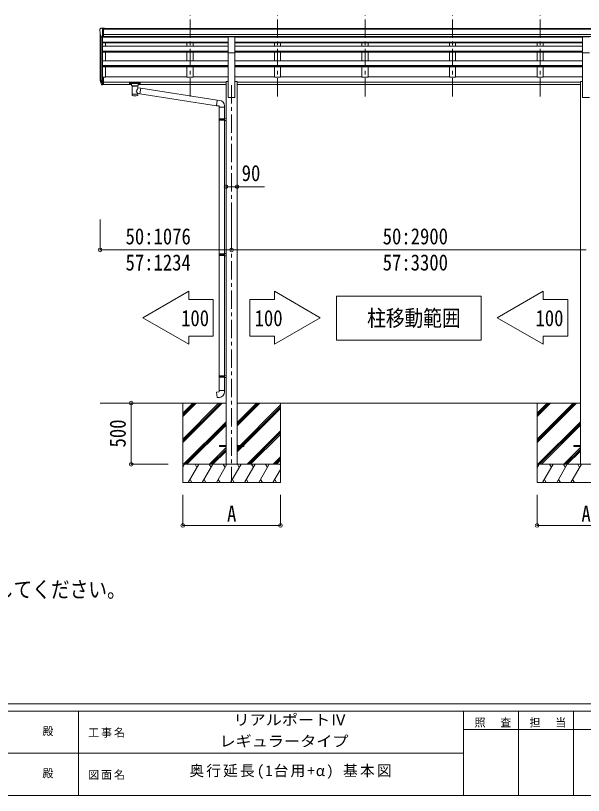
# Model space of a CAD drawing. Units: millimetres at full size, sheet at 1:30; some dimension numbers follow another scale. Extents: x -8385 to 8479, y -5853 to 5787.
# Drawn here: x -917 to 3729, y -5853 to 523 of the extents above; entities that cross this region are included whole.
import ezdxf
from ezdxf.enums import TextEntityAlignment as Align

# ---------------------------------------------------------------- set-up
doc = ezdxf.new("R2010")
doc.units = ezdxf.units.MM
doc.header["$LTSCALE"] = 30
doc.header["$PDMODE"] = 32
doc.header["$PDSIZE"] = 30
doc.linetypes.add('CHAIN1', pattern=[8, 5, -1, 1, -1])
for name, color, linetype, lineweight in [('0-0_0', 7, 'Continuous', 9), ('0-1_本体', 4, 'Continuous', 9), ('0-2_部品', 7, 'Continuous', 9), ('0-3_ELV2', 4, 'Continuous', 9), ('0-6_OTH_LINE', 7, 'Continuous', 9), ('0-8_PARTS2', 5, 'CHAIN1', 9), ('0-A_寸法', 6, 'Continuous', 9), ('F-0_240', 7, 'Continuous', 9)]:
    doc.layers.add(name, color=color, linetype=linetype, lineweight=lineweight)
doc.styles.add('ＭＳ ゴシック', font='')
doc.styles.get('ＭＳ ゴシック').set_extended_font_data('MS Gothic')

msp = doc.modelspace()

# ---------------------------------------------------------------- linework, layer by layer
at = {"layer": '0-0_0'}
for p, q in [((-225.87, -2645.47), (804.93, -2645.47)), ((450.13, -2939.65), (744.31, -2645.47)), ((450.13, -2953.79), (758.45, -2645.47)), ((450.13, -2967.93), (772.6, -2645.47)), ((450.13, -2755.8), (560.46, -2645.47)), ((450.13, -2741.66), (546.32, -2645.47)), ((450.13, -2727.52), (532.18, -2645.47)), ((895.33, -2645.47), (3704.93, -2645.47)), ((895.33, -2831.1), (1080.96, -2645.47)), ((895.33, -2816.96), (1066.82, -2645.47)), ((895.33, -2802.82), (1052.68, -2645.47)), ((895.33, -3014.95), (1250.13, -2660.15)), ((895.33, -3029.09), (1250.13, -2674.29)), ((1250.13, -2645.47), (1250.13, -3295.47)), ((3350.13, -2939.65), (3644.31, -2645.47)), ((3350.13, -2953.79), (3658.45, -2645.47)), ((3350.13, -2967.93), (3672.6, -2645.47)), ((3350.13, -2755.8), (3460.46, -2645.47)), ((3350.13, -2741.66), (3446.32, -2645.47)), ((3350.13, -2727.52), (3432.18, -2645.47)), ((897.59, -3040.97), (1250.13, -2688.44)), ((456.44, -3145.47), (804.93, -2796.98)), ((3356.44, -3145.47), (3704.93, -2796.98)), ((470.58, -3145.47), (804.93, -2811.13)), ((484.73, -3145.47), (804.93, -2825.27)), ((3370.58, -3145.47), (3704.93, -2811.13)), ((3384.73, -3145.47), (3704.93, -2825.27)), ((976.94, -3145.47), (1250.13, -2872.28)), ((991.08, -3145.47), (1250.13, -2886.43)), ((1005.23, -3145.47), (1250.13, -2900.57)), ((668.57, -3145.47), (804.93, -3009.11)), ((682.72, -3145.47), (804.93, -3023.26)), ((696.86, -3145.47), (804.93, -3037.4)), ((3568.57, -3145.47), (3704.93, -3009.11)), ((3582.72, -3145.47), (3704.93, -3023.26)), ((3596.86, -3145.47), (3704.93, -3037.4)), ((1189.07, -3145.47), (1250.13, -3084.41)), ((1203.22, -3145.47), (1250.13, -3098.56)), ((1217.36, -3145.47), (1250.13, -3112.7)), ((1250.13, -3145.47), (450.13, -3145.47)), ((450.13, -3172.98), (466.01, -3145.47)), ((494.88, -3295.47), (581.48, -3145.47)), ((566.48, -3171.45), (551.48, -3145.47)), ((610.35, -3295.47), (696.95, -3145.47)), ((681.95, -3171.45), (666.95, -3145.47)), ((725.82, -3295.47), (812.42, -3145.47)), ((797.42, -3171.45), (782.42, -3145.47)), ((841.29, -3295.47), (927.89, -3145.47)), ((912.89, -3171.45), (897.89, -3145.47)), ((956.76, -3295.47), (1043.36, -3145.47)), ((1028.36, -3171.45), (1013.36, -3145.47)), ((1072.23, -3295.47), (1158.83, -3145.47)), ((1128.83, -3145.47), (1143.83, -3171.45)), ((1187.7, -3295.47), (1250.13, -3187.33)), ((1244.3, -3145.47), (1250.13, -3155.57)), ((4150.13, -3145.47), (3350.13, -3145.47)), ((3350.13, -3172.98), (3366.01, -3145.47)), ((3394.88, -3295.47), (3481.48, -3145.47)), ((3466.48, -3171.45), (3451.48, -3145.47)), ((3510.35, -3295.47), (3596.95, -3145.47)), ((3581.95, -3171.45), (3566.95, -3145.47)), ((3625.82, -3295.47), (3712.42, -3145.47)), ((3697.42, -3171.45), (3682.42, -3145.47)), ((509.88, -3269.49), (524.87, -3295.47)), ((625.35, -3269.49), (640.35, -3295.47)), ((740.82, -3269.49), (755.82, -3295.47)), ((856.29, -3269.49), (871.29, -3295.47)), ((971.76, -3269.49), (986.76, -3295.47)), ((1087.23, -3269.49), (1102.23, -3295.47)), ((1202.7, -3269.49), (1217.7, -3295.47)), ((3409.88, -3269.49), (3424.87, -3295.47)), ((3525.35, -3269.49), (3540.35, -3295.47)), ((3640.82, -3269.49), (3655.82, -3295.47))]:
    msp.add_line(p, q, dxfattribs=at)
for points in [[(450.13, -2645.47), (450.13, -3295.47), (1250.13, -3295.47)], [(3350.13, -2645.47), (3350.13, -3295.47), (4150.13, -3295.47)]]:
    msp.add_lwpolyline(points, dxfattribs=at)
at = {"layer": '0-1_本体'}
for p, q in [((-199.37, 418.65), (4799.63, 418.65)), ((-199.37, 413.3), (4799.63, 413.3)), ((-225.87, 17.65), (-225.87, 381.9)), ((-221.59, 363.1), (-221.59, -6.61)), ((-211.87, 347.74), (-211.87, -24.61)), ((-205.87, 347.27), (-205.87, 19.82)), ((-205.87, 347.26), (822.63, 347.26)), ((-199.37, 369.77), (4799.63, 369.77)), ((-199.37, 352.1), (4799.63, 352.1)), ((822.63, 349.73), (-199.37, 349.73)), ((485.13, 349.73), (485.13, 347.26)), ((535.13, 349.73), (535.13, 347.26)), ((877.63, 349.73), (3722.63, 349.73)), ((877.63, 347.26), (3722.63, 347.26)), ((1201.13, 349.73), (1201.13, 347.26)), ((1251.13, 349.73), (1251.13, 347.26)), ((1917.13, 349.73), (1917.13, 347.26)), ((1967.13, 349.73), (1967.13, 347.26)), ((2633.13, 349.73), (2633.13, 347.26)), ((2683.13, 349.73), (2683.13, 347.26)), ((3349.13, 349.73), (3349.13, 347.26)), ((3399.13, 349.73), (3399.13, 347.26)), ((-205.87, 305.07), (822.63, 305.07)), ((-205.87, 303.67), (822.63, 303.67)), ((-205.87, 299.98), (822.63, 299.98)), ((-205.87, 272.74), (822.63, 272.74)), ((-180.87, 272.74), (-180.87, 299.98)), ((485.13, 299.98), (485.13, 272.74)), ((535.13, 299.98), (535.13, 272.74)), ((877.63, 305.07), (3722.63, 305.07)), ((877.63, 303.67), (3722.63, 303.67)), ((877.63, 299.98), (3722.63, 299.98)), ((877.63, 272.74), (3722.63, 272.74)), ((1201.13, 299.98), (1201.13, 272.74)), ((1251.13, 299.98), (1251.13, 272.74)), ((1917.13, 299.98), (1917.13, 272.74)), ((1967.13, 299.98), (1967.13, 272.74)), ((2633.13, 299.98), (2633.13, 272.74)), ((2683.13, 299.98), (2683.13, 272.74)), ((3349.13, 299.98), (3349.13, 272.74)), ((3399.13, 299.98), (3399.13, 272.74)), ((-205.87, 232.01), (822.63, 232.01)), ((-205.87, 230.52), (822.63, 230.52)), ((-205.87, 223.71), (822.63, 223.71)), ((-180.87, 154.22), (-180.87, 223.71)), ((485.13, 223.71), (485.13, 154.22)), ((535.13, 223.71), (535.13, 154.22)), ((822.63, -145.47), (822.63, 218.47)), ((877.63, 232.01), (3722.63, 232.01)), ((877.63, 230.52), (3722.63, 230.52)), ((877.63, 223.71), (3722.63, 223.71)), ((877.63, -145.47), (877.63, 218.47)), ((1201.13, 223.71), (1201.13, 154.22)), ((1251.13, 223.71), (1251.13, 154.22)), ((1917.13, 223.71), (1917.13, 154.22)), ((1967.13, 223.71), (1967.13, 154.22)), ((2633.13, 223.71), (2633.13, 154.22)), ((2683.13, 223.71), (2683.13, 154.22)), ((3349.13, 223.71), (3349.13, 154.22)), ((3399.13, 223.71), (3399.13, 154.22)), ((3722.63, -145.47), (3722.63, 218.47)), ((-205.87, 154.22), (822.63, 154.22)), ((877.63, 154.22), (3722.63, 154.22)), ((-205.87, 114.91), (822.63, 114.91)), ((-205.87, 113.43), (822.63, 113.43)), ((-205.87, 103.95), (822.63, 103.95)), ((-180.87, 19), (-180.87, 103.95)), ((485.13, 103.95), (485.13, 19)), ((877.63, 114.91), (3722.63, 114.91)), ((877.63, 113.43), (3722.63, 113.43)), ((877.63, 103.95), (3722.63, 103.95)), ((1201.13, 103.95), (1201.13, 19)), ((1917.13, 103.95), (1917.13, 19)), ((2633.13, 103.95), (2633.13, 19)), ((3349.13, 103.95), (3349.13, 19)), ((-199.37, 19), (-180.87, 19)), ((-180.87, 23.8), (485.13, 23.8)), ((535.13, 23.8), (822.63, 23.8)), ((877.63, 23.8), (1201.13, 23.8)), ((1251.13, 23.8), (1917.13, 23.8)), ((1967.13, 23.8), (2633.13, 23.8)), ((2683.13, 23.8), (3349.13, 23.8)), ((3399.13, 23.8), (3722.63, 23.8)), ((-199.37, -20.51), (805.13, -20.51)), ((-199.37, -21.89), (805.13, -21.89)), ((-199.37, -39.07), (32.13, -39.07)), ((86.13, -39.07), (805.13, -39.07)), ((805.13, -15.47), (822.63, -15.47)), ((805.13, -15.47), (805.13, -3145.47)), ((877.63, -15.47), (895.13, -15.47)), ((895.13, -15.47), (895.13, -3145.47)), ((895.13, -20.51), (3705.13, -20.51)), ((895.13, -21.89), (3705.13, -21.89)), ((895.13, -39.07), (3705.13, -39.07)), ((3705.13, -15.47), (3722.63, -15.47)), ((3705.13, -15.47), (3705.13, -3145.47)), ((822.63, -145.47), (877.63, -145.47)), ((3722.63, -145.47), (3777.63, -145.47))]:
    msp.add_line(p, q, dxfattribs=at)
at = {"layer": '0-1_本体', "color": 6}
for p, q in [((29.16, -2645.47), (332.02, -2645.47)), ((29.16, -2645.47), (29.16, -3145.47)), ((29.16, -3145.47), (332.02, -3145.47))]:
    msp.add_line(p, q, dxfattribs=at)
at = {"layer": '0-1_本体'}
for points in [[(535.13, 103.95), (535.13, 19), (485.13, 19)], [(1251.13, 103.95), (1251.13, 19), (1201.13, 19)], [(1967.13, 103.95), (1967.13, 19), (1917.13, 19)], [(2683.13, 103.95), (2683.13, 19), (2633.13, 19)], [(3399.13, 103.95), (3399.13, 19), (3349.13, 19)]]:
    msp.add_lwpolyline(points, dxfattribs=at)
at = {"layer": '0-1_本体', "color": 6}
for p in [(29.16, -2645.47), (29.16, -3145.47)]:
    msp.add_point(p, dxfattribs=at)
at = {"layer": '0-2_部品'}
for p, q in [((-227.87, 410.88), (-227.87, 410.25)), ((-220.96, 419.68), (-225.03, 413.88)), ((-217.87, 420.25), (-220.2, 420.11)), ((-217.87, 420.25), (-199.37, 420.25)), ((-205.87, 347.27), (-205.87, 420.25)), ((-199.37, 420.25), (-189.37, 420.16)), ((-199.37, 348.27), (-199.37, 420.25)), ((-189.37, 418.65), (-189.37, 420.16)), ((-213.49, 349.08), (-222.77, 365.15)), ((-205.87, 347.27), (-211.08, 347.59)), ((-199.37, 348.27), (-205.87, 348.27)), ((822.63, 350.38), (877.63, 350.38)), ((822.63, 218.31), (822.63, 350.38)), ((877.63, 218.31), (877.63, 350.38)), ((3722.63, 350.38), (3777.63, 350.38)), ((3722.63, 218.31), (3722.63, 350.38)), ((822.63, 218.31), (877.63, 218.31)), ((3722.63, 218.31), (3777.63, 218.31)), ((-205.87, 19.82), (-205.87, -42.06)), ((-199.37, 19.82), (-205.87, 19.82)), ((-199.37, 19.82), (-199.37, -41.24)), ((-223.48, -6.22), (-213.31, -25.39)), ((-212.3, -24.14), (-222.06, -5.72)), ((-220.89, -23.07), (-213.31, -40.56)), ((-205.87, -24.89), (-211, -24.89)), ((-205.87, -26.89), (-210.71, -26.89)), ((-205.87, -42.06), (-210.71, -42.06)), ((-199.37, -18.49), (-205.87, -18.49)), ((-199.37, -23.89), (-205.87, -23.89)), ((-199.37, -41.24), (-205.87, -41.24)), ((15.63, -26.95), (15.63, -37.71)), ((15.63, -27.14), (15.63, -28.68)), ((17.63, -26.29), (100.63, -26.29)), ((17.63, -28.47), (100.63, -28.47)), ((17.63, -38.38), (32.13, -38.38)), ((32.13, -45.18), (32.13, -34.91)), ((36.23, -49.68), (36.21, -129.98)), ((82.03, -67.26), (82.03, -49.67)), ((86.13, -45.18), (86.13, -34.91)), ((86.13, -38.38), (100.63, -38.38)), ((102.63, -26.95), (102.63, -37.71)), ((107.25, -71.16), (82.03, -67.25)), ((82.05, -129.98), (82.03, -113.35)), ((82.03, -113.6), (100.23, -116.42)), ((107.25, -71.16), (100.23, -116.42)), ((727.21, -213.79), (100.23, -116.42)), ((107.25, -71.16), (731.22, -167.96)), ((752.05, -169.78), (731.22, -167.96)), ((747.13, -225.53), (793.13, -225.53)), ((749.13, -225.53), (749.13, -319.53)), ((791.13, -225.53), (791.13, -316.97)), ((793.13, -225.53), (793.13, -214.61)), ((789.13, -317.03), (805.13, -316.56)), ((789.13, -319.03), (789.13, -317.03)), ((805.13, -316.56), (805.13, -334.5)), ((747.13, -321.53), (748.13, -319.53)), ((747.13, -321.53), (791.13, -321.53)), ((747.13, -321.53), (747.13, -329.53)), ((747.13, -329.53), (791.13, -329.53)), ((747.13, -329.53), (748.13, -331.53)), ((748.13, -319.53), (791.13, -319.53)), ((748.13, -331.53), (791.13, -331.53)), ((749.13, -331.53), (749.13, -1425.72)), ((786.65, -321.53), (786.22, -319.53)), ((789.13, -319.03), (791.13, -319.03)), ((789.13, -334.03), (789.13, -332.03)), ((789.13, -334.03), (805.13, -334.5)), ((791.13, -334.09), (791.13, -1423.16)), ((747.13, -1427.72), (748.13, -1425.72)), ((747.13, -1427.72), (791.13, -1427.72)), ((747.13, -1427.72), (747.13, -1435.72)), ((747.13, -1435.72), (791.13, -1435.72)), ((747.13, -1435.72), (748.13, -1437.72)), ((748.13, -1425.72), (791.13, -1425.72)), ((748.13, -1437.72), (791.13, -1437.72)), ((749.13, -1437.72), (749.13, -2420.88)), ((786.65, -1427.72), (786.22, -1425.72)), ((789.13, -1423.22), (805.13, -1422.75)), ((789.13, -1425.22), (789.13, -1423.22)), ((789.13, -1425.22), (791.13, -1425.22)), ((789.13, -1440.22), (789.13, -1438.22)), ((789.13, -1440.22), (805.13, -1440.69)), ((791.13, -1440.28), (791.13, -2418.32)), ((805.13, -1422.75), (805.13, -1440.69)), ((747.13, -2422.88), (748.13, -2420.88)), ((748.13, -2420.88), (791.13, -2420.88)), ((786.65, -2422.88), (786.22, -2420.88)), ((789.13, -2418.38), (805.13, -2417.91)), ((789.13, -2420.38), (789.13, -2418.38)), ((789.13, -2420.38), (791.13, -2420.38)), ((805.13, -2417.91), (805.13, -2435.85)), ((747.13, -2422.88), (791.13, -2422.88)), ((747.13, -2422.88), (747.13, -2430.88)), ((747.13, -2430.88), (791.13, -2430.88)), ((747.13, -2430.88), (748.13, -2432.88)), ((748.13, -2432.88), (791.13, -2432.88)), ((749.13, -2432.88), (749.13, -2542.88)), ((789.13, -2435.38), (789.13, -2433.38)), ((789.13, -2435.38), (805.13, -2435.85)), ((791.13, -2435.44), (791.13, -2542.88)), ((747.13, -2542.88), (793.13, -2542.88)), ((747.13, -2552.88), (747.13, -2542.88)), ((793.13, -2542.88), (793.13, -2553.79))]:
    msp.add_line(p, q, dxfattribs=at)
for points in [[(15.63, -26.95), (15.67, -26.76), (15.75, -26.62), (15.85, -26.53), (15.95, -26.47), (16.07, -26.42), (16.37, -26.36), (16.86, -26.31), (17.4, -26.29), (17.63, -26.29)], [(15.63, -37.71), (15.67, -37.91), (15.75, -38.04), (15.85, -38.14), (15.95, -38.2), (16.07, -38.24), (16.37, -38.31), (16.86, -38.35), (17.4, -38.37), (17.63, -38.38)], [(32.17, -45.13), (32.15, -45.48), (32.39, -46.44), (32.91, -47.32), (33.72, -48.16), (34.83, -48.96), (36.23, -49.68)], [(82.03, -49.67), (82.26, -49.58), (83.62, -48.84), (84.73, -48), (85.49, -47.13), (85.95, -46.23), (86.12, -45.34)], [(100.63, -26.29), (100.98, -26.29), (101.51, -26.32), (101.96, -26.37), (102.27, -26.45), (102.44, -26.54), (102.56, -26.68), (102.62, -26.86), (102.63, -26.95)], [(100.63, -38.38), (100.98, -38.37), (101.51, -38.35), (101.96, -38.3), (102.27, -38.22), (102.44, -38.12), (102.56, -37.98), (102.62, -37.8), (102.63, -37.71)], [(731.22, -167.96), (727.21, -213.79), (747.13, -215.53), (747.13, -225.53)], [(786.65, -321.53), (786.65, -329.53), (786.22, -331.53)], [(789.13, -332.03), (791.13, -332.03), (791.13, -319.03)], [(786.65, -1427.72), (786.65, -1435.72), (786.22, -1437.72)], [(789.13, -1438.22), (791.13, -1438.22), (791.13, -1425.22)], [(789.13, -2433.38), (791.13, -2433.38), (791.13, -2420.38)], [(786.65, -2422.88), (786.65, -2430.88), (786.22, -2432.88)], [(752.05, -2598.62), (731.22, -2600.45), (727.21, -2554.62), (747.13, -2552.88)]]:
    msp.add_lwpolyline(points, dxfattribs=at)
for centre, radius, start, end in [((-224.87, 410.88), 3, 93, 180), ((-25.87, 410.25), 202, 180, 192.90261), ((-220.14, 419.11), 1, 93.5, 145), ((-210.89, 350.58), 3, 210, 266.5), ((-137.21, 15.95), 89.07, 174.49576, 194.41188), ((-137.92, 20.23), 88.05, 177.22392, 197.21071), ((-92.65, 13.01), 133.22, 183.27987, 195.71302), ((-210.71, -23.89), 3, 210, 270), ((-210.71, -39.06), 3, 210, 270), ((-211, -23.39), 1.5, 210, 270), ((748.13, -214.61), 45, 0, 85), ((748.13, -2553.79), 45, 275, 0)]:
    msp.add_arc(centre, radius, start, end, dxfattribs=at)
for centre, major_axis, ratio, start_param, end_param in [((17.63, -28.68), (2, 0), 0.109601, 1.5707963, 3.1415927), ((59.13, -34.91), (27, 0), 0.122176, 6.2831853, 9.424778), ((59.14, -50.14), (-22.91, 0.42), 0.072511, 0.0008029, 1.5715993), ((59.14, -51.76), (-22.91, 0.42), 0.072511, 0.0008029, 1.5715993), ((59.12, -50.14), (22.92, 0.42), 0.07247, 4.71158, 6.2823764), ((59.12, -51.76), (22.92, 0.42), 0.07247, 4.71158, 6.2823764), ((70.13, -45.18), (16, 0), 0.361356, 6.2636979, 6.2831853), ((100.63, -28.68), (2, 0), 0.109601, 0, 1.5707963), ((59.13, -117.53), (22.91, 0), 0.122865, 3.1415927, 6.2831853), ((59.13, -93.8), (-22.81, -26.62), 0.234429, 1.6855472, 3.1268519), ((61.69, -91.15), (20.32, -22.25), 0.045535, 0.0389954, 1.3075346), ((59.13, -129.98), (22.92, 0), 0.101955, 3.1415499, 6.2833984)]:
    msp.add_ellipse(centre, major_axis=major_axis, ratio=ratio, start_param=start_param, end_param=end_param, dxfattribs=at)
at = {"layer": '0-3_ELV2'}
for p, q in [((750.13, -2990.97), (750.13, -2999.97)), ((750.13, -2990.97), (804.93, -2990.97)), ((895.33, -2990.97), (950.13, -2990.97)), ((950.13, -2990.97), (950.13, -2999.97)), ((3650.13, -2990.97), (3650.13, -2999.97)), ((3650.13, -2990.97), (3704.93, -2990.97)), ((750.13, -2999.97), (804.93, -2999.97)), ((895.33, -2999.97), (950.13, -2999.97)), ((3650.13, -2999.97), (3704.93, -2999.97))]:
    msp.add_line(p, q, dxfattribs=at)
at = {"layer": '0-6_OTH_LINE', "color": 6}
for p, q in [((-225.87, -1392.97), (-225.87, -1142.97)), ((850.13, -1392.97), (850.13, -1142.97)), ((850.13, -1392.97), (-225.87, -1392.97)), ((3750.13, -1392.97), (850.13, -1392.97)), ((450.13, -3645.47), (450.13, -3395.49)), ((1250.13, -3645.47), (1250.13, -3395.49)), ((3350.13, -3645.47), (3350.13, -3395.49)), ((450.13, -3645.47), (1250.13, -3645.47)), ((3350.13, -3645.47), (4150.13, -3645.47))]:
    msp.add_line(p, q, dxfattribs=at)
at = {"layer": '0-6_OTH_LINE'}
for p, q in [((499.99, -1729.98), (499.99, -1797.18)), ((1200.27, -1729.98), (1200.27, -1797.18)), ((1707.66, -2130.98), (1707.66, -1770.98)), ((1707.66, -1770.98), (2892.6, -1770.98)), ((2892.6, -1770.98), (2892.6, -2130.98)), ((3399.99, -1729.98), (3399.99, -1797.18)), ((499.99, -2096.78), (700.39, -2096.78)), ((499.99, -2096.78), (499.99, -2163.98)), ((1200.27, -2096.78), (999.87, -2096.78)), ((1200.27, -2096.78), (1200.27, -2163.98)), ((3399.99, -2096.78), (3600.39, -2096.78)), ((3399.99, -2096.78), (3399.99, -2163.98)), ((2892.6, -2130.98), (1707.66, -2130.98))]:
    msp.add_line(p, q, dxfattribs=at)
for points in [[(499.99, -2163.98), (124.14, -1946.98), (499.99, -1729.98)], [(1200.27, -2163.98), (1576.12, -1946.98), (1200.27, -1729.98)], [(3399.99, -2163.98), (3024.14, -1946.98), (3399.99, -1729.98)], [(499.99, -1797.18), (700.39, -1797.18), (700.39, -2096.78)], [(1200.27, -1797.18), (999.87, -1797.18), (999.87, -2096.78)], [(3399.99, -1797.18), (3600.39, -1797.18), (3600.39, -2096.78)]]:
    msp.add_lwpolyline(points, dxfattribs=at)
at = {"layer": '0-6_OTH_LINE', "color": 6}
for p in [(-225.87, -1392.97), (850.13, -1392.97), (450.13, -3645.47), (1250.13, -3645.47), (3350.13, -3645.47)]:
    msp.add_point(p, dxfattribs=at)
at = {"layer": '0-8_PARTS2'}
for p, q in [((510.13, -139.27), (510.13, 523.26)), ((1226.13, -139.27), (1226.13, 523.26)), ((1942.13, -139.27), (1942.13, 523.26)), ((2658.13, -139.27), (2658.13, 523.26)), ((3374.13, -139.27), (3374.13, 523.26)), ((850.13, -45.47), (850.13, -3295.47))]:
    msp.add_line(p, q, dxfattribs=at)
at = {"layer": '0-A_寸法'}
for q in [(804.93, -875.65), (1119.91, -875.65)]:
    msp.add_line((895.13, -875.65), q, dxfattribs=at)
for p in [(804.93, -875.65), (895.13, -875.65)]:
    msp.add_point(p, dxfattribs=at)
at = {"layer": 'F-0_240', "color": 5}
for p, q in [((-8385.45, -5102.66), (8054.55, -5102.66)), ((-8385.45, -5162.66), (5387.79, -5162.66)), ((-402.21, -5162.66), (-402.21, -5852.66)), ((2747.79, -5162.66), (2747.79, -5852.66)), ((3197.79, -5162.66), (3197.79, -5852.66)), ((3647.79, -5162.66), (3647.79, -5852.66)), ((2747.79, -5312.66), (4547.79, -5312.66)), ((-3402.21, -5507.66), (2747.79, -5507.66)), ((-8385.45, -5852.66), (8054.55, -5852.66))]:
    msp.add_line(p, q, dxfattribs=at)

# ---------------------------------------------------------------- texts
at = {"layer": '0-1_本体', "color": 7, "style": 'ＭＳ ゴシック', "width": 0.85}
msp.add_text('500', height=132, rotation=90, dxfattribs=at).set_placement((23.16, -3007.97), align=Align.BOTTOM_LEFT)
at = {"layer": '0-1_本体', "color": 7, "style": 'ＭＳ ゴシック'}
for s, height, width, p in [('・ロング柱:2500（超ロング柱:2800)の場合、H2,H3に300(600）足した寸法にしてください。', 132, 0.85, (-6362.96, -4274.62)), ('レギュラータイプ', 87.98, 1.1, (750.92, -5479.99))]:
    msp.add_text(s, height=height, dxfattribs=dict(at, width=width)).set_placement(p, align=Align.BOTTOM_LEFT)
at = {"layer": '0-6_OTH_LINE', "style": 'ＭＳ ゴシック', "width": 0.85}
for s, p in [('50:1076', (-17.76, -1386.97)), ('50:2900', (2086.41, -1386.97)), ('57:1234', (-17.76, -1600.52)), ('57:3300', (2086.41, -1600.52)), ('100', (436.67, -2055.74)), ('100', (1038.59, -2055.74)), ('柱移動範囲', (1959.16, -2055.74)), ('100', (3336.67, -2055.74)), ('A', (812.63, -3655.47)), ('A', (3712.63, -3655.47))]:
    msp.add_text(s, height=132, dxfattribs=at).set_placement(p, align=Align.BOTTOM_LEFT)
at = {"layer": '0-A_寸法', "color": 7, "style": 'ＭＳ ゴシック', "width": 0.85}
msp.add_text('90', height=132, dxfattribs=at).set_placement((932.63, -869.65), align=Align.BOTTOM_LEFT)
at = {"layer": 'F-0_240', "style": 'ＭＳ ゴシック', "width": 1.1}
msp.add_text('リアルポートⅣ\u3000', height=87.98, dxfattribs=at).set_placement((865.34, -5305), align=Align.BOTTOM_LEFT)
at = {"layer": 'F-0_240', "style": 'ＭＳ ゴシック'}
for p in [(-697.92, -5380.16), (-697.92, -5725.16)]:
    msp.add_text('殿', height=65.98, dxfattribs=at).set_placement(p, align=Align.BOTTOM_LEFT)
at = {"layer": 'F-0_240', "attachment_point": 7, "style": 'ＭＳ ゴシック'}
for s, insert, char_height in [('\\T1.17;照\u3000査', (2837.79, -5297.66), 65.98), ('\\T1.17;担\u3000当', (3287.79, -5297.66), 65.98), ('\\T1.17;工事名', (-323.11, -5380.16), 65.98), ('\\T1.15;奥行延長(1台用+α)\\~基本図', (504.7, -5717.8), 87.98), ('\\T1.17;図面名', (-323.11, -5725.16), 65.98)]:
    msp.add_mtext(s, dxfattribs=dict(at, insert=insert, char_height=char_height))

doc.saveas('drawing.dxf')
